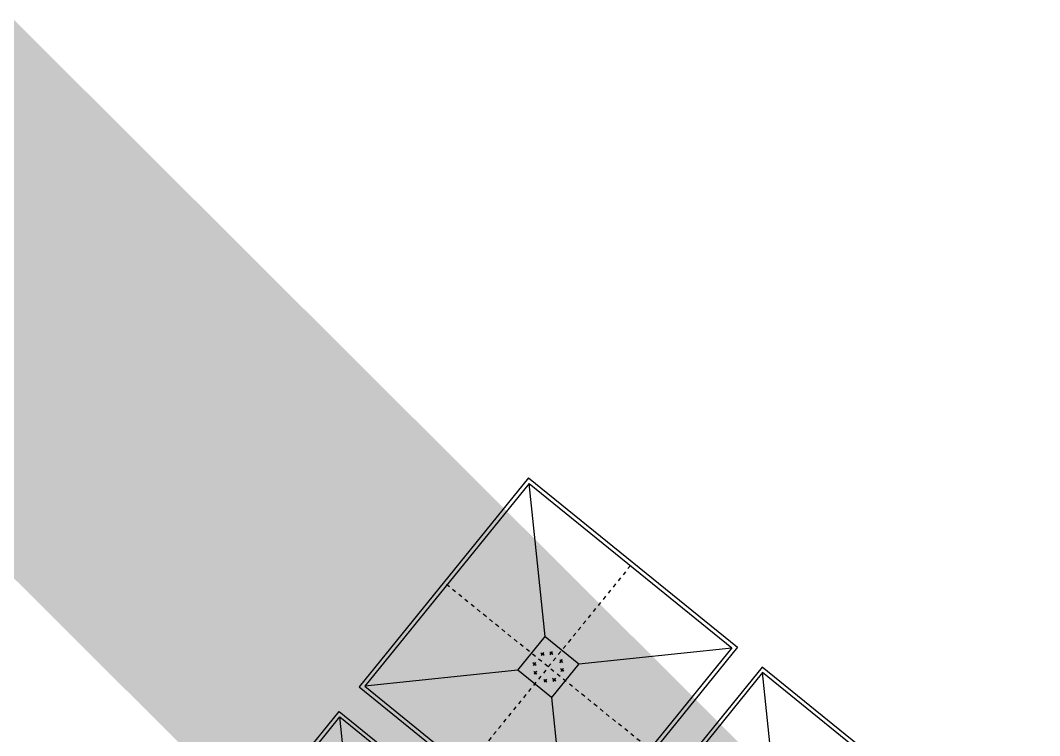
# Model space of a CAD drawing. Header units: metres. Extents: x 432095 to 435012, y 2470938 to 2473256.
# Drawn here: x 433744.9 to 433770.67, y 2471595.18 to 2471613.27 of the extents above; entities that cross this region are included whole.
import ezdxf
from ezdxf.lldxf.tags import DXFTag

# ---------------------------------------------------------------- set-up
doc = ezdxf.new("R2010")
doc.units = ezdxf.units.M
doc.header["$MEASUREMENT"] = 0
doc.linetypes.add('CENTER', pattern=[2, 1.25, -0.25, 0.25, -0.25])
doc.linetypes.add('CENTER2', pattern=[1.125, 0.75, -0.125, 0.125, -0.125])
doc.layers.add('DZ110kV', color=6, linetype='Continuous', lineweight=35)
doc.layers.add('Mong', color=2, linetype='Continuous')
doc.styles.add('TEXT 1.2', font='')
doc.styles.get('TEXT 1.2').set_extended_font_data('.VnArial NarrowH')
tags = doc.linetypes.add('110HT', pattern='A,0.5,-0.3,["110KV HT",TEXT 1.2,S=0.1,R=0,X=-0.27,Y=-0.05],-0.3', length=1.1).pattern_tags.tags
tags[6] = DXFTag(74, 10)

# ---------------------------------------------------------------- blocks, each defined once
blk = doc.blocks.new('bln')
at = {"color": 8, "linetype": 'CENTER'}
for p, q in [((158911, -81882), (159011, -81882)), ((158961, -81933), (158961, -81831))]:
    blk.add_line(p, q, dxfattribs=at)
at = {"linetype": 'Continuous'}
blk.add_circle((158961, -81882), 20, dxfattribs=at)
blk = doc.blocks.new('vt2 4 5')
at = {"color": 8, "linetype": 'CENTER2'}
for p, q in [((3800, -7100), (3800, 7100)), ((-7184.66797, -3800), (7200, -3800))]:
    blk.add_line(p, q, dxfattribs=at)
at = {"linetype": 'Continuous'}
for p, q in [((7100, 7100), (7100, 500)), ((7100, 500), (500, 500)), ((-500, -7100), (-500, -500)), ((7100, -500), (500, -500)), ((500, -7100), (500, -500)), ((7100, -7100), (7100, -500)), ((-7100, -7100), (-500, -7100)), ((7100, -7100), (500, -7100))]:
    blk.add_line(p, q, dxfattribs=at)
at = {"color": 8, "linetype": 'ByBlock'}
for p, q in [((7200, 7200), (7200, 400)), ((7200, 400), (400, 400)), ((-400, -7200), (-400, -400)), ((400, -7200), (400, -400)), ((7200, -400), (400, -400)), ((7200, -7200), (7200, -400)), ((-7200, -7200), (-400, -7200)), ((7200, -7200), (400, -7200))]:
    blk.add_line(p, q, dxfattribs=at)
for p, q in [((4350, 3250), (7100, 500)), ((3250, -3250), (500, -500)), ((4350, -3250), (7100, -500)), ((-3250, -4350), (-500, -7100)), ((3250, -4350), (500, -7100)), ((4350, -4350), (7100, -7100))]:
    blk.add_line(p, q)
at = {"linetype": 'Continuous'}
blk.add_lwpolyline([(4350, -4350), (3250, -4350), (3250, -3250), (4350, -3250)], close=True, dxfattribs=at)
at = {"layer": 'Mong', "color": 8, "linetype": 'Continuous'}
for p in [(-155481, 78242), (-155321, 78402)]:
    blk.add_blockref('bln', p, dxfattribs=at)
at = {"layer": 'Mong', "color": 8, "linetype": 'Continuous', "xscale": -1}
for p in [(162921, 78402), (163081, 78242)]:
    blk.add_blockref('bln', p, dxfattribs=at)
at = {"layer": 'Mong', "color": 8, "linetype": 'Continuous', "xscale": -1, "rotation": 180}
for p in [(-155481, -85842), (-155321, -86002)]:
    blk.add_blockref('bln', p, dxfattribs=at)
at = {"layer": 'Mong', "color": 8, "linetype": 'Continuous', "rotation": 180}
for p in [(162921, -86002), (163081, -85842)]:
    blk.add_blockref('bln', p, dxfattribs=at)

msp = doc.modelspace()

# ---------------------------------------------------------------- linework, layer by layer
at = {"layer": 'DZ110kV', "color": 6, "linetype": '110HT', "ltscale": 50, "const_width": 10, "flags": 128}
msp.add_lwpolyline([(432099.542, 2473246.766), (433773.264, 2471577.771), (434055.966, 2471368.059), (434277.702, 2471376.251), (434844.064, 2471018.112), (435007.23, 2470943.144)], dxfattribs=at)

# ---------------------------------------------------------------- block references
at = {"layer": 'Mong', "color": 8, "linetype": 'Continuous', "xscale": 0.0009999999193486555, "yscale": 0.001000000163912773, "zscale": 0.0009999999999999996, "rotation": 140.9865917665228}
msp.add_blockref('vt2 4 5', (433758.805, 2471591.572), dxfattribs=at)

doc.saveas('drawing.dxf')
